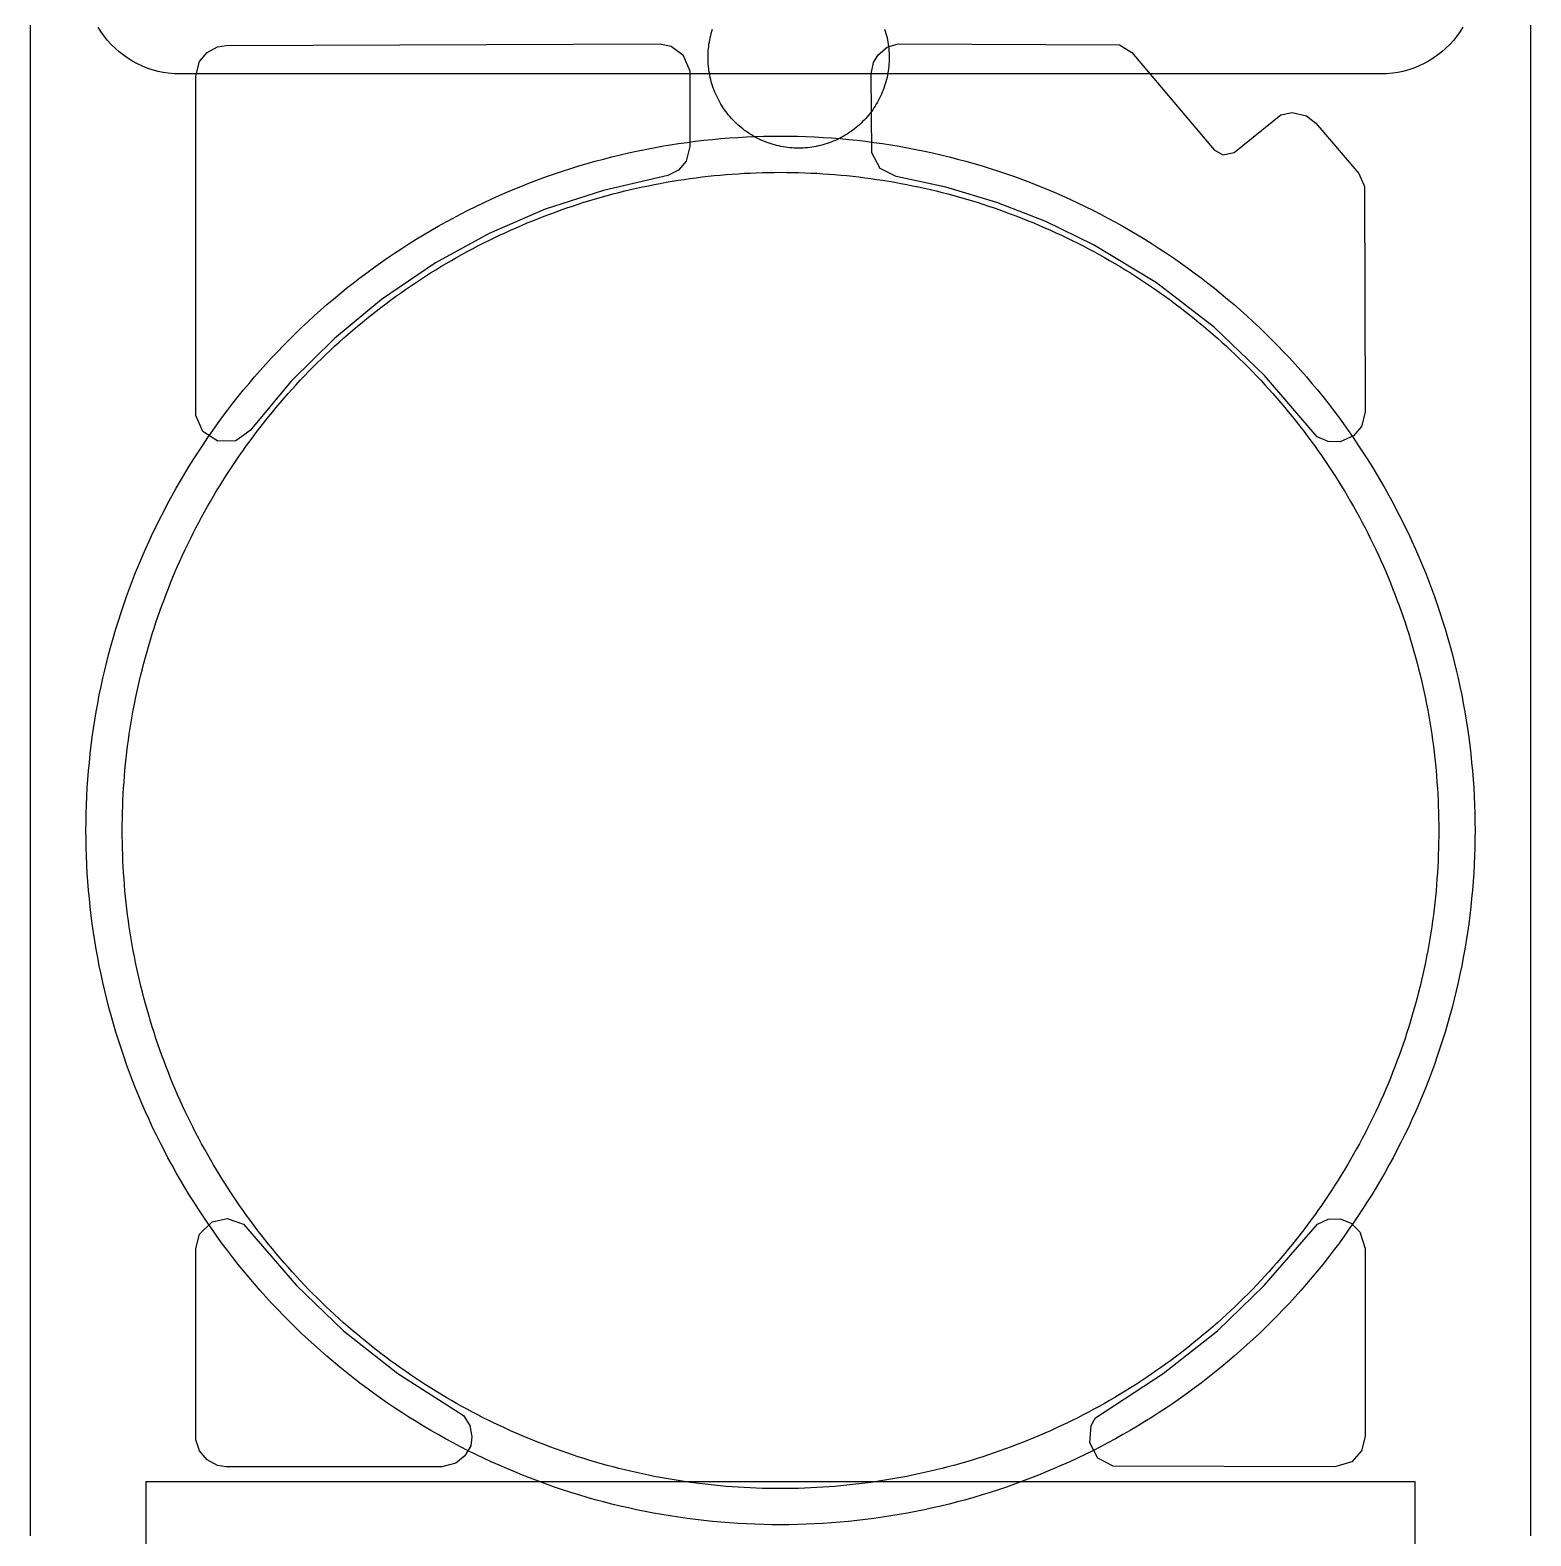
# Model space of a CAD drawing. Header units: millimetres. Extents: x -25 to 25, y -67 to 63.
# Drawn here: x -24.85 to 24.85, y -23.37 to 26.51 of the extents above; entities that cross this region are included whole.
import ezdxf

# ---------------------------------------------------------------- set-up
doc = ezdxf.new("R2010")
doc.units = ezdxf.units.MM
for name, color, linetype in [('KEEPOUT', 1, 'Continuous'), ('OPENINGS', 7, 'Continuous'), ('PANEL_OUTLINE', 7, 'Continuous'), ('POWER_LIGHT', 6, 'Continuous'), ('SEEN_THROUGH', 5, 'Continuous')]:
    doc.layers.add(name, color=color, linetype=linetype)

msp = doc.modelspace()

# ---------------------------------------------------------------- linework, layer by layer
at = {"layer": 'KEEPOUT'}
msp.add_lwpolyline([(22.593, 26.608), (22.504, 26.469), (22.384, 26.298), (22.284, 26.167), (22.173, 26.045), (22.025, 25.897), (21.903, 25.786), (21.772, 25.686), (21.601, 25.566), (21.462, 25.477), (21.316, 25.4), (21.126, 25.311), (20.971, 25.247), (20.811, 25.196), (20.609, 25.142), (20.447, 25.107), (20.282, 25.085), (20.074, 25.067), (19.91, 25.06), (-19.91, 25.06), (-20.074, 25.067), (-20.282, 25.085), (-20.447, 25.107), (-20.609, 25.142), (-20.811, 25.196), (-20.971, 25.247), (-21.126, 25.311), (-21.316, 25.4), (-21.462, 25.477), (-21.601, 25.566), (-21.772, 25.686), (-21.903, 25.786), (-22.025, 25.897), (-22.173, 26.045), (-22.284, 26.167), (-22.384, 26.298), (-22.504, 26.469), (-22.593, 26.608)], dxfattribs=at)
msp.add_lwpolyline([(22.972, -1.129), (22.957, -1.41), (22.938, -1.692), (22.915, -1.973), (22.889, -2.254), (22.86, -2.535), (22.827, -2.815), (22.791, -3.095), (22.751, -3.375), (22.708, -3.654), (22.661, -3.932), (22.611, -4.21), (22.558, -4.487), (22.501, -4.764), (22.441, -5.039), (22.378, -5.314), (22.311, -5.589), (22.24, -5.862), (22.167, -6.134), (22.09, -6.406), (22.01, -6.677), (21.926, -6.946), (21.839, -7.215), (21.749, -7.482), (21.656, -7.748), (21.559, -8.014), (21.459, -8.278), (21.356, -8.54), (21.249, -8.802), (21.14, -9.062), (21.027, -9.321), (20.911, -9.578), (20.792, -9.834), (20.67, -10.088), (20.544, -10.341), (20.416, -10.592), (20.284, -10.842), (20.15, -11.09), (20.012, -11.337), (19.871, -11.581), (19.728, -11.824), (19.581, -12.066), (19.432, -12.305), (19.279, -12.542), (19.124, -12.778), (18.966, -13.012), (18.804, -13.244), (18.641, -13.473), (18.474, -13.701), (18.304, -13.927), (18.132, -14.15), (17.957, -14.372), (17.779, -14.591), (17.599, -14.808), (17.416, -15.023), (17.23, -15.236), (17.042, -15.446), (16.851, -15.654), (16.658, -15.859), (16.462, -16.063), (16.263, -16.263), (16.063, -16.462), (15.859, -16.658), (15.654, -16.851), (15.446, -17.042), (15.236, -17.23), (15.023, -17.416), (14.808, -17.599), (14.591, -17.779), (14.372, -17.957), (14.15, -18.132), (13.927, -18.304), (13.701, -18.474), (13.473, -18.641), (13.244, -18.804), (13.012, -18.966), (12.778, -19.124), (12.542, -19.279), (12.305, -19.432), (12.066, -19.581), (11.824, -19.728), (11.581, -19.871), (11.337, -20.012), (11.09, -20.15), (10.842, -20.284), (10.592, -20.416), (10.341, -20.544), (10.088, -20.67), (9.834, -20.792), (9.578, -20.911), (9.321, -21.027), (9.062, -21.14), (8.802, -21.249), (8.54, -21.356), (8.278, -21.459), (8.014, -21.559), (7.748, -21.656), (7.482, -21.749), (7.215, -21.839), (6.946, -21.926), (6.677, -22.01), (6.406, -22.09), (6.134, -22.167), (5.862, -22.24), (5.589, -22.311), (5.314, -22.378), (5.039, -22.441), (4.764, -22.501), (4.487, -22.558), (4.21, -22.611), (3.932, -22.661), (3.654, -22.708), (3.375, -22.751), (3.095, -22.791), (2.815, -22.827), (2.535, -22.86), (2.254, -22.889), (1.973, -22.915), (1.692, -22.938), (1.41, -22.957), (1.129, -22.972), (0.847, -22.984), (0.564, -22.993), (0.282, -22.998), (0, -23), (-0.282, -22.998), (-0.564, -22.993), (-0.847, -22.984), (-1.129, -22.972), (-1.41, -22.957), (-1.692, -22.938), (-1.973, -22.915), (-2.254, -22.889), (-2.535, -22.86), (-2.815, -22.827), (-3.095, -22.791), (-3.375, -22.751), (-3.654, -22.708), (-3.932, -22.661), (-4.21, -22.611), (-4.487, -22.558), (-4.764, -22.501), (-5.039, -22.441), (-5.314, -22.378), (-5.589, -22.311), (-5.862, -22.24), (-6.134, -22.167), (-6.406, -22.09), (-6.677, -22.01), (-6.946, -21.926), (-7.215, -21.839), (-7.482, -21.749), (-7.748, -21.656), (-8.014, -21.559), (-8.278, -21.459), (-8.54, -21.356), (-8.802, -21.249), (-9.062, -21.14), (-9.321, -21.027), (-9.578, -20.911), (-9.834, -20.792), (-10.088, -20.67), (-10.341, -20.544), (-10.592, -20.416), (-10.842, -20.284), (-11.09, -20.15), (-11.337, -20.012), (-11.581, -19.871), (-11.824, -19.728), (-12.066, -19.581), (-12.305, -19.432), (-12.542, -19.279), (-12.778, -19.124), (-13.012, -18.966), (-13.244, -18.804), (-13.473, -18.641), (-13.701, -18.474), (-13.927, -18.304), (-14.15, -18.132), (-14.372, -17.957), (-14.591, -17.779), (-14.808, -17.599), (-15.023, -17.416), (-15.236, -17.23), (-15.446, -17.042), (-15.654, -16.851), (-15.859, -16.658), (-16.063, -16.462), (-16.263, -16.263), (-16.462, -16.063), (-16.658, -15.859), (-16.851, -15.654), (-17.042, -15.446), (-17.23, -15.236), (-17.416, -15.023), (-17.599, -14.808), (-17.779, -14.591), (-17.957, -14.372), (-18.132, -14.15), (-18.304, -13.927), (-18.474, -13.701), (-18.641, -13.473), (-18.804, -13.244), (-18.966, -13.012), (-19.124, -12.778), (-19.279, -12.542), (-19.432, -12.305), (-19.581, -12.066), (-19.728, -11.824), (-19.871, -11.581), (-20.012, -11.337), (-20.15, -11.09), (-20.284, -10.842), (-20.416, -10.592), (-20.544, -10.341), (-20.67, -10.088), (-20.792, -9.834), (-20.911, -9.578), (-21.027, -9.321), (-21.14, -9.062), (-21.249, -8.802), (-21.356, -8.54), (-21.459, -8.278), (-21.559, -8.014), (-21.656, -7.748), (-21.749, -7.482), (-21.839, -7.215), (-21.926, -6.946), (-22.01, -6.677), (-22.09, -6.406), (-22.167, -6.134), (-22.24, -5.862), (-22.311, -5.589), (-22.378, -5.314), (-22.441, -5.039), (-22.501, -4.764), (-22.558, -4.487), (-22.611, -4.21), (-22.661, -3.932), (-22.708, -3.654), (-22.751, -3.375), (-22.791, -3.095), (-22.827, -2.815), (-22.86, -2.535), (-22.889, -2.254), (-22.915, -1.973), (-22.938, -1.692), (-22.957, -1.41), (-22.972, -1.129), (-22.984, -0.847), (-22.993, -0.564), (-22.998, -0.282), (-23, 0), (-22.998, 0.282), (-22.993, 0.564), (-22.984, 0.847), (-22.972, 1.129), (-22.957, 1.41), (-22.938, 1.692), (-22.915, 1.973), (-22.889, 2.254), (-22.86, 2.535), (-22.827, 2.815), (-22.791, 3.095), (-22.751, 3.375), (-22.708, 3.654), (-22.661, 3.932), (-22.611, 4.21), (-22.558, 4.487), (-22.501, 4.764), (-22.441, 5.039), (-22.378, 5.314), (-22.311, 5.589), (-22.24, 5.862), (-22.167, 6.134), (-22.09, 6.406), (-22.01, 6.677), (-21.926, 6.946), (-21.839, 7.215), (-21.749, 7.482), (-21.656, 7.748), (-21.559, 8.014), (-21.459, 8.278), (-21.356, 8.54), (-21.249, 8.802), (-21.14, 9.062), (-21.027, 9.321), (-20.911, 9.578), (-20.792, 9.834), (-20.67, 10.088), (-20.544, 10.341), (-20.416, 10.592), (-20.284, 10.842), (-20.15, 11.09), (-20.012, 11.337), (-19.871, 11.581), (-19.728, 11.824), (-19.581, 12.066), (-19.432, 12.305), (-19.279, 12.542), (-19.124, 12.778), (-18.966, 13.012), (-18.804, 13.244), (-18.641, 13.473), (-18.474, 13.701), (-18.304, 13.927), (-18.132, 14.15), (-17.957, 14.372), (-17.779, 14.591), (-17.599, 14.808), (-17.416, 15.023), (-17.23, 15.236), (-17.042, 15.446), (-16.851, 15.654), (-16.658, 15.859), (-16.462, 16.063), (-16.263, 16.263), (-16.063, 16.462), (-15.859, 16.658), (-15.654, 16.851), (-15.446, 17.042), (-15.236, 17.23), (-15.023, 17.416), (-14.808, 17.599), (-14.591, 17.779), (-14.372, 17.957), (-14.15, 18.132), (-13.927, 18.304), (-13.701, 18.474), (-13.473, 18.641), (-13.244, 18.804), (-13.012, 18.966), (-12.778, 19.124), (-12.542, 19.279), (-12.305, 19.432), (-12.066, 19.581), (-11.824, 19.728), (-11.581, 19.871), (-11.337, 20.012), (-11.09, 20.15), (-10.842, 20.284), (-10.592, 20.416), (-10.341, 20.544), (-10.088, 20.67), (-9.834, 20.792), (-9.578, 20.911), (-9.321, 21.027), (-9.062, 21.14), (-8.802, 21.249), (-8.54, 21.356), (-8.278, 21.459), (-8.014, 21.559), (-7.748, 21.656), (-7.482, 21.749), (-7.215, 21.839), (-6.946, 21.926), (-6.677, 22.01), (-6.406, 22.09), (-6.134, 22.167), (-5.862, 22.24), (-5.589, 22.311), (-5.314, 22.378), (-5.039, 22.441), (-4.764, 22.501), (-4.487, 22.558), (-4.21, 22.611), (-3.932, 22.661), (-3.654, 22.708), (-3.375, 22.751), (-3.095, 22.791), (-2.815, 22.827), (-2.535, 22.86), (-2.254, 22.889), (-1.973, 22.915), (-1.692, 22.938), (-1.41, 22.957), (-1.129, 22.972), (-0.847, 22.984), (-0.564, 22.993), (-0.282, 22.998), (0, 23), (0.282, 22.998), (0.564, 22.993), (0.847, 22.984), (1.129, 22.972), (1.41, 22.957), (1.692, 22.938), (1.973, 22.915), (2.254, 22.889), (2.535, 22.86), (2.815, 22.827), (3.095, 22.791), (3.375, 22.751), (3.654, 22.708), (3.932, 22.661), (4.21, 22.611), (4.487, 22.558), (4.764, 22.501), (5.039, 22.441), (5.314, 22.378), (5.589, 22.311), (5.862, 22.24), (6.134, 22.167), (6.406, 22.09), (6.677, 22.01), (6.946, 21.926), (7.215, 21.839), (7.482, 21.749), (7.748, 21.656), (8.014, 21.559), (8.278, 21.459), (8.54, 21.356), (8.802, 21.249), (9.062, 21.14), (9.321, 21.027), (9.578, 20.911), (9.834, 20.792), (10.088, 20.67), (10.341, 20.544), (10.592, 20.416), (10.842, 20.284), (11.09, 20.15), (11.337, 20.012), (11.581, 19.871), (11.824, 19.728), (12.066, 19.581), (12.305, 19.432), (12.542, 19.279), (12.778, 19.124), (13.012, 18.966), (13.244, 18.804), (13.473, 18.641), (13.701, 18.474), (13.927, 18.304), (14.15, 18.132), (14.372, 17.957), (14.591, 17.779), (14.808, 17.599), (15.023, 17.416), (15.236, 17.23), (15.446, 17.042), (15.654, 16.851), (15.859, 16.658), (16.063, 16.462), (16.263, 16.263), (16.462, 16.063), (16.658, 15.859), (16.851, 15.654), (17.042, 15.446), (17.23, 15.236), (17.416, 15.023), (17.599, 14.808), (17.779, 14.591), (17.957, 14.372), (18.132, 14.15), (18.304, 13.927), (18.474, 13.701), (18.641, 13.473), (18.804, 13.244), (18.966, 13.012), (19.124, 12.778), (19.279, 12.542), (19.432, 12.305), (19.581, 12.066), (19.728, 11.824), (19.871, 11.581), (20.012, 11.337), (20.15, 11.09), (20.284, 10.842), (20.416, 10.592), (20.544, 10.341), (20.67, 10.088), (20.792, 9.834), (20.911, 9.578), (21.027, 9.321), (21.14, 9.062), (21.249, 8.802), (21.356, 8.54), (21.459, 8.278), (21.559, 8.014), (21.656, 7.748), (21.749, 7.482), (21.839, 7.215), (21.926, 6.946), (22.01, 6.677), (22.09, 6.406), (22.167, 6.134), (22.24, 5.862), (22.311, 5.589), (22.378, 5.314), (22.441, 5.039), (22.501, 4.764), (22.558, 4.487), (22.611, 4.21), (22.661, 3.932), (22.708, 3.654), (22.751, 3.375), (22.791, 3.095), (22.827, 2.815), (22.86, 2.535), (22.889, 2.254), (22.915, 1.973), (22.938, 1.692), (22.957, 1.41), (22.972, 1.129), (22.984, 0.847), (22.993, 0.564), (22.998, 0.282), (23, 0), (22.998, -0.282), (22.993, -0.564), (22.984, -0.847)], close=True, dxfattribs=at)
at = {"layer": 'OPENINGS'}
msp.add_lwpolyline([(21.8, 0), (21.799, -0.2), (21.796, -0.4), (21.792, -0.601), (21.785, -0.801), (21.777, -1.001), (21.767, -1.201), (21.755, -1.401), (21.741, -1.601), (21.726, -1.8), (21.708, -2), (21.689, -2.199), (21.668, -2.398), (21.645, -2.597), (21.62, -2.796), (21.593, -2.994), (21.565, -3.193), (21.535, -3.39), (21.503, -3.588), (21.469, -3.786), (21.433, -3.983), (21.396, -4.179), (21.356, -4.376), (21.315, -4.572), (21.272, -4.767), (21.228, -4.962), (21.181, -5.157), (21.133, -5.352), (21.083, -5.545), (21.031, -5.739), (20.977, -5.932), (20.922, -6.124), (20.865, -6.316), (20.806, -6.508), (20.745, -6.698), (20.683, -6.889), (20.619, -7.078), (20.553, -7.268), (20.485, -7.456), (20.416, -7.644), (20.345, -7.831), (20.272, -8.018), (20.198, -8.204), (20.121, -8.389), (20.043, -8.573), (19.964, -8.757), (19.883, -8.94), (19.8, -9.122), (19.715, -9.304), (19.629, -9.484), (19.541, -9.664), (19.451, -9.843), (19.36, -10.022), (19.267, -10.199), (19.173, -10.376), (19.076, -10.551), (18.979, -10.726), (18.879, -10.9), (18.778, -11.073), (18.676, -11.245), (18.572, -11.416), (18.466, -11.586), (18.359, -11.755), (18.25, -11.923), (18.14, -12.091), (18.028, -12.257), (17.915, -12.422), (17.8, -12.586), (17.684, -12.749), (17.566, -12.911), (17.446, -13.072), (17.326, -13.231), (17.203, -13.39), (17.08, -13.547), (16.954, -13.704), (16.828, -13.859), (16.7, -14.013), (16.57, -14.166), (16.44, -14.317), (16.307, -14.468), (16.174, -14.617), (16.039, -14.765), (15.902, -14.911), (15.765, -15.057), (15.626, -15.201), (15.486, -15.344), (15.344, -15.486), (15.201, -15.626), (15.057, -15.765), (14.911, -15.902), (14.765, -16.039), (14.617, -16.174), (14.468, -16.307), (14.317, -16.44), (14.166, -16.57), (14.013, -16.7), (13.859, -16.828), (13.704, -16.954), (13.547, -17.08), (13.39, -17.203), (13.231, -17.326), (13.072, -17.446), (12.911, -17.566), (12.749, -17.684), (12.586, -17.8), (12.422, -17.915), (12.257, -18.028), (12.091, -18.14), (11.923, -18.25), (11.755, -18.359), (11.586, -18.466), (11.416, -18.572), (11.245, -18.676), (11.073, -18.778), (10.9, -18.879), (10.726, -18.979), (10.551, -19.076), (10.376, -19.173), (10.199, -19.267), (10.022, -19.36), (9.843, -19.451), (9.664, -19.541), (9.484, -19.629), (9.304, -19.715), (9.122, -19.8), (8.94, -19.883), (8.757, -19.964), (8.573, -20.043), (8.389, -20.121), (8.204, -20.198), (8.018, -20.272), (7.831, -20.345), (7.644, -20.416), (7.456, -20.485), (7.268, -20.553), (7.078, -20.619), (6.889, -20.683), (6.698, -20.745), (6.508, -20.806), (6.316, -20.865), (6.124, -20.922), (5.932, -20.977), (5.739, -21.031), (5.545, -21.083), (5.352, -21.133), (5.157, -21.181), (4.962, -21.228), (4.767, -21.272), (4.572, -21.315), (4.376, -21.356), (4.179, -21.396), (3.983, -21.433), (3.786, -21.469), (3.588, -21.503), (3.39, -21.535), (3.193, -21.565), (2.994, -21.593), (2.796, -21.62), (2.597, -21.645), (2.398, -21.668), (2.199, -21.689), (2, -21.708), (1.8, -21.726), (1.601, -21.741), (1.401, -21.755), (1.201, -21.767), (1.001, -21.777), (0.801, -21.785), (0.601, -21.792), (0.4, -21.796), (0.2, -21.799), (0, -21.8), (-0.2, -21.799), (-0.4, -21.796), (-0.601, -21.792), (-0.801, -21.785), (-1.001, -21.777), (-1.201, -21.767), (-1.401, -21.755), (-1.601, -21.741), (-1.8, -21.726), (-2, -21.708), (-2.199, -21.689), (-2.398, -21.668), (-2.597, -21.645), (-2.796, -21.62), (-2.994, -21.593), (-3.193, -21.565), (-3.39, -21.535), (-3.588, -21.503), (-3.786, -21.469), (-3.983, -21.433), (-4.179, -21.396), (-4.376, -21.356), (-4.572, -21.315), (-4.767, -21.272), (-4.962, -21.228), (-5.157, -21.181), (-5.352, -21.133), (-5.545, -21.083), (-5.739, -21.031), (-5.932, -20.977), (-6.124, -20.922), (-6.316, -20.865), (-6.508, -20.806), (-6.698, -20.745), (-6.889, -20.683), (-7.078, -20.619), (-7.268, -20.553), (-7.456, -20.485), (-7.644, -20.416), (-7.831, -20.345), (-8.018, -20.272), (-8.204, -20.198), (-8.389, -20.121), (-8.573, -20.043), (-8.757, -19.964), (-8.94, -19.883), (-9.122, -19.8), (-9.304, -19.715), (-9.484, -19.629), (-9.664, -19.541), (-9.843, -19.451), (-10.022, -19.36), (-10.199, -19.267), (-10.376, -19.173), (-10.551, -19.076), (-10.726, -18.979), (-10.9, -18.879), (-11.073, -18.778), (-11.245, -18.676), (-11.416, -18.572), (-11.586, -18.466), (-11.755, -18.359), (-11.923, -18.25), (-12.091, -18.14), (-12.257, -18.028), (-12.422, -17.915), (-12.586, -17.8), (-12.749, -17.684), (-12.911, -17.566), (-13.072, -17.446), (-13.231, -17.326), (-13.39, -17.203), (-13.547, -17.08), (-13.704, -16.954), (-13.859, -16.828), (-14.013, -16.7), (-14.166, -16.57), (-14.317, -16.44), (-14.468, -16.307), (-14.617, -16.174), (-14.765, -16.039), (-14.911, -15.902), (-15.057, -15.765), (-15.201, -15.626), (-15.344, -15.486), (-15.486, -15.344), (-15.626, -15.201), (-15.765, -15.057), (-15.902, -14.911), (-16.039, -14.765), (-16.174, -14.617), (-16.307, -14.468), (-16.44, -14.317), (-16.57, -14.166), (-16.7, -14.013), (-16.828, -13.859), (-16.954, -13.704), (-17.08, -13.547), (-17.203, -13.39), (-17.326, -13.231), (-17.446, -13.072), (-17.566, -12.911), (-17.684, -12.749), (-17.8, -12.586), (-17.915, -12.422), (-18.028, -12.257), (-18.14, -12.091), (-18.25, -11.923), (-18.359, -11.755), (-18.466, -11.586), (-18.572, -11.416), (-18.676, -11.245), (-18.778, -11.073), (-18.879, -10.9), (-18.979, -10.726), (-19.076, -10.551), (-19.173, -10.376), (-19.267, -10.199), (-19.36, -10.022), (-19.451, -9.843), (-19.541, -9.664), (-19.629, -9.484), (-19.715, -9.304), (-19.8, -9.122), (-19.883, -8.94), (-19.964, -8.757), (-20.043, -8.573), (-20.121, -8.389), (-20.198, -8.204), (-20.272, -8.018), (-20.345, -7.831), (-20.416, -7.644), (-20.485, -7.456), (-20.553, -7.268), (-20.619, -7.078), (-20.683, -6.889), (-20.745, -6.698), (-20.806, -6.508), (-20.865, -6.316), (-20.922, -6.124), (-20.977, -5.932), (-21.031, -5.739), (-21.083, -5.545), (-21.133, -5.352), (-21.181, -5.157), (-21.228, -4.962), (-21.272, -4.767), (-21.315, -4.572), (-21.356, -4.376), (-21.396, -4.179), (-21.433, -3.983), (-21.469, -3.786), (-21.503, -3.588), (-21.535, -3.39), (-21.565, -3.193), (-21.593, -2.994), (-21.62, -2.796), (-21.645, -2.597), (-21.668, -2.398), (-21.689, -2.199), (-21.708, -2), (-21.726, -1.8), (-21.741, -1.601), (-21.755, -1.401), (-21.767, -1.201), (-21.777, -1.001), (-21.785, -0.801), (-21.792, -0.601), (-21.796, -0.4), (-21.799, -0.2), (-21.8, 0), (-21.799, 0.2), (-21.796, 0.4), (-21.792, 0.601), (-21.785, 0.801), (-21.777, 1.001), (-21.767, 1.201), (-21.755, 1.401), (-21.741, 1.601), (-21.726, 1.8), (-21.708, 2), (-21.689, 2.199), (-21.668, 2.398), (-21.645, 2.597), (-21.62, 2.796), (-21.593, 2.994), (-21.565, 3.193), (-21.535, 3.39), (-21.503, 3.588), (-21.469, 3.786), (-21.433, 3.983), (-21.396, 4.179), (-21.356, 4.376), (-21.315, 4.572), (-21.272, 4.767), (-21.228, 4.962), (-21.181, 5.157), (-21.133, 5.352), (-21.083, 5.545), (-21.031, 5.739), (-20.977, 5.932), (-20.922, 6.124), (-20.865, 6.316), (-20.806, 6.508), (-20.745, 6.698), (-20.683, 6.889), (-20.619, 7.078), (-20.553, 7.268), (-20.485, 7.456), (-20.416, 7.644), (-20.345, 7.831), (-20.272, 8.018), (-20.198, 8.204), (-20.121, 8.389), (-20.043, 8.573), (-19.964, 8.757), (-19.883, 8.94), (-19.8, 9.122), (-19.715, 9.304), (-19.629, 9.484), (-19.541, 9.664), (-19.451, 9.843), (-19.36, 10.022), (-19.267, 10.199), (-19.173, 10.376), (-19.076, 10.551), (-18.979, 10.726), (-18.879, 10.9), (-18.778, 11.073), (-18.676, 11.245), (-18.572, 11.416), (-18.466, 11.586), (-18.359, 11.755), (-18.25, 11.923), (-18.14, 12.091), (-18.028, 12.257), (-17.915, 12.422), (-17.8, 12.586), (-17.684, 12.749), (-17.566, 12.911), (-17.446, 13.072), (-17.326, 13.231), (-17.203, 13.39), (-17.08, 13.547), (-16.954, 13.704), (-16.828, 13.859), (-16.7, 14.013), (-16.57, 14.166), (-16.44, 14.317), (-16.307, 14.468), (-16.174, 14.617), (-16.039, 14.765), (-15.902, 14.911), (-15.765, 15.057), (-15.626, 15.201), (-15.486, 15.344), (-15.344, 15.486), (-15.201, 15.626), (-15.057, 15.765), (-14.911, 15.902), (-14.765, 16.039), (-14.617, 16.174), (-14.468, 16.307), (-14.317, 16.44), (-14.166, 16.57), (-14.013, 16.7), (-13.859, 16.828), (-13.704, 16.954), (-13.547, 17.08), (-13.39, 17.203), (-13.231, 17.326), (-13.072, 17.446), (-12.911, 17.566), (-12.749, 17.684), (-12.586, 17.8), (-12.422, 17.915), (-12.257, 18.028), (-12.091, 18.14), (-11.923, 18.25), (-11.755, 18.359), (-11.586, 18.466), (-11.416, 18.572), (-11.245, 18.676), (-11.073, 18.778), (-10.9, 18.879), (-10.726, 18.979), (-10.551, 19.076), (-10.376, 19.173), (-10.199, 19.267), (-10.022, 19.36), (-9.843, 19.451), (-9.664, 19.541), (-9.484, 19.629), (-9.304, 19.715), (-9.122, 19.8), (-8.94, 19.883), (-8.757, 19.964), (-8.573, 20.043), (-8.389, 20.121), (-8.204, 20.198), (-8.018, 20.272), (-7.831, 20.345), (-7.644, 20.416), (-7.456, 20.485), (-7.268, 20.553), (-7.078, 20.619), (-6.889, 20.683), (-6.698, 20.745), (-6.508, 20.806), (-6.316, 20.865), (-6.124, 20.922), (-5.932, 20.977), (-5.739, 21.031), (-5.545, 21.083), (-5.352, 21.133), (-5.157, 21.181), (-4.962, 21.228), (-4.767, 21.272), (-4.572, 21.315), (-4.376, 21.356), (-4.179, 21.396), (-3.983, 21.433), (-3.786, 21.469), (-3.588, 21.503), (-3.39, 21.535), (-3.193, 21.565), (-2.994, 21.593), (-2.796, 21.62), (-2.597, 21.645), (-2.398, 21.668), (-2.199, 21.689), (-2, 21.708), (-1.8, 21.726), (-1.601, 21.741), (-1.401, 21.755), (-1.201, 21.767), (-1.001, 21.777), (-0.801, 21.785), (-0.601, 21.792), (-0.4, 21.796), (-0.2, 21.799), (0, 21.8), (0.2, 21.799), (0.4, 21.796), (0.601, 21.792), (0.801, 21.785), (1.001, 21.777), (1.201, 21.767), (1.401, 21.755), (1.601, 21.741), (1.8, 21.726), (2, 21.708), (2.199, 21.689), (2.398, 21.668), (2.597, 21.645), (2.796, 21.62), (2.994, 21.593), (3.193, 21.565), (3.39, 21.535), (3.588, 21.503), (3.786, 21.469), (3.983, 21.433), (4.179, 21.396), (4.376, 21.356), (4.572, 21.315), (4.767, 21.272), (4.962, 21.228), (5.157, 21.181), (5.352, 21.133), (5.545, 21.083), (5.739, 21.031), (5.932, 20.977), (6.124, 20.922), (6.316, 20.865), (6.508, 20.806), (6.698, 20.745), (6.889, 20.683), (7.078, 20.619), (7.268, 20.553), (7.456, 20.485), (7.644, 20.416), (7.831, 20.345), (8.018, 20.272), (8.204, 20.198), (8.389, 20.121), (8.573, 20.043), (8.757, 19.964), (8.94, 19.883), (9.122, 19.8), (9.304, 19.715), (9.484, 19.629), (9.664, 19.541), (9.843, 19.451), (10.022, 19.36), (10.199, 19.267), (10.376, 19.173), (10.551, 19.076), (10.726, 18.979), (10.9, 18.879), (11.073, 18.778), (11.245, 18.676), (11.416, 18.572), (11.586, 18.466), (11.755, 18.359), (11.923, 18.25), (12.091, 18.14), (12.257, 18.028), (12.422, 17.915), (12.586, 17.8), (12.749, 17.684), (12.911, 17.566), (13.072, 17.446), (13.231, 17.326), (13.39, 17.203), (13.547, 17.08), (13.704, 16.954), (13.859, 16.828), (14.013, 16.7), (14.166, 16.57), (14.317, 16.44), (14.468, 16.307), (14.617, 16.174), (14.765, 16.039), (14.911, 15.902), (15.057, 15.765), (15.201, 15.626), (15.344, 15.486), (15.486, 15.344), (15.626, 15.201), (15.765, 15.057), (15.902, 14.911), (16.039, 14.765), (16.174, 14.617), (16.307, 14.468), (16.44, 14.317), (16.57, 14.166), (16.7, 14.013), (16.828, 13.859), (16.954, 13.704), (17.08, 13.547), (17.203, 13.39), (17.326, 13.231), (17.446, 13.072), (17.566, 12.911), (17.684, 12.749), (17.8, 12.586), (17.915, 12.422), (18.028, 12.257), (18.14, 12.091), (18.25, 11.923), (18.359, 11.755), (18.466, 11.586), (18.572, 11.416), (18.676, 11.245), (18.778, 11.073), (18.879, 10.9), (18.979, 10.726), (19.076, 10.551), (19.173, 10.376), (19.267, 10.199), (19.36, 10.022), (19.451, 9.843), (19.541, 9.664), (19.629, 9.484), (19.715, 9.304), (19.8, 9.122), (19.883, 8.94), (19.964, 8.757), (20.043, 8.573), (20.121, 8.389), (20.198, 8.204), (20.272, 8.018), (20.345, 7.831), (20.416, 7.644), (20.485, 7.456), (20.553, 7.268), (20.619, 7.078), (20.683, 6.889), (20.745, 6.698), (20.806, 6.508), (20.865, 6.316), (20.922, 6.124), (20.977, 5.932), (21.031, 5.739), (21.083, 5.545), (21.133, 5.352), (21.181, 5.157), (21.228, 4.962), (21.272, 4.767), (21.315, 4.572), (21.356, 4.376), (21.396, 4.179), (21.433, 3.983), (21.469, 3.786), (21.503, 3.588), (21.535, 3.39), (21.565, 3.193), (21.593, 2.994), (21.62, 2.796), (21.645, 2.597), (21.668, 2.398), (21.689, 2.199), (21.708, 2), (21.726, 1.8), (21.741, 1.601), (21.755, 1.401), (21.767, 1.201), (21.777, 1.001), (21.785, 0.801), (21.792, 0.601), (21.796, 0.4), (21.799, 0.2)], close=True, dxfattribs=at)
at = {"layer": 'PANEL_OUTLINE'}
for points in [[(-24.85, 26.673), (-24.85, 26.472), (-24.85, 26.272), (-24.85, 26.072), (-24.85, 25.872), (-24.85, 25.672), (-24.85, 25.472), (-24.85, 25.271), (-24.85, 25.071), (-24.85, 24.871), (-24.85, 24.671), (-24.85, 24.471), (-24.85, 24.271), (-24.85, 24.071), (-24.85, 23.87), (-24.85, 23.67), (-24.85, 23.47), (-24.85, 23.27), (-24.85, 23.07), (-24.85, 22.87), (-24.85, 22.669), (-24.85, 22.469), (-24.85, 22.269), (-24.85, 22.069), (-24.85, 21.869), (-24.85, 21.669), (-24.85, 21.468), (-24.85, 21.268), (-24.85, 21.068), (-24.85, 20.868), (-24.85, 20.668), (-24.85, 20.468), (-24.85, 20.268), (-24.85, 20.067), (-24.85, 19.867), (-24.85, 19.667), (-24.85, 19.467), (-24.85, 19.267), (-24.85, 19.067), (-24.85, 18.866), (-24.85, 18.666), (-24.85, 18.466), (-24.85, 18.266), (-24.85, 18.066), (-24.85, 17.866), (-24.85, 17.666), (-24.85, 17.465), (-24.85, 17.265), (-24.85, 17.065), (-24.85, 16.865), (-24.85, 16.665), (-24.85, 16.465), (-24.85, 16.264), (-24.85, 16.064), (-24.85, 15.864), (-24.85, 15.664), (-24.85, 15.464), (-24.85, 15.264), (-24.85, 15.063), (-24.85, 14.863), (-24.85, 14.663), (-24.85, 14.463), (-24.85, 14.263), (-24.85, 14.063), (-24.85, 13.863), (-24.85, 13.662), (-24.85, 13.462), (-24.85, 13.262), (-24.85, 13.062), (-24.85, 12.862), (-24.85, 12.662), (-24.85, 12.461), (-24.85, 12.261), (-24.85, 12.061), (-24.85, 11.861), (-24.85, 11.661), (-24.85, 11.461), (-24.85, 11.261), (-24.85, 11.06), (-24.85, 10.86), (-24.85, 10.66), (-24.85, 10.46), (-24.85, 10.26), (-24.85, 10.06), (-24.85, 9.859), (-24.85, 9.659), (-24.85, 9.459), (-24.85, 9.259), (-24.85, 9.059), (-24.85, 8.859), (-24.85, 8.658), (-24.85, 8.458), (-24.85, 8.258), (-24.85, 8.058), (-24.85, 7.858), (-24.85, 7.658), (-24.85, 7.458), (-24.85, 7.257), (-24.85, 7.057), (-24.85, 6.857), (-24.85, 6.657), (-24.85, 6.457), (-24.85, 6.257), (-24.85, 6.056), (-24.85, 5.856), (-24.85, 5.656), (-24.85, 5.456), (-24.85, 5.256), (-24.85, 5.056), (-24.85, 4.855), (-24.85, 4.655), (-24.85, 4.455), (-24.85, 4.255), (-24.85, 4.055), (-24.85, 3.855), (-24.85, 3.655), (-24.85, 3.454), (-24.85, 3.254), (-24.85, 3.054), (-24.85, 2.854), (-24.85, 2.654), (-24.85, 2.454), (-24.85, 2.253), (-24.85, 2.053), (-24.85, 1.853), (-24.85, 1.653), (-24.85, 1.453), (-24.85, 1.253), (-24.85, 1.053), (-24.85, 0.852), (-24.85, 0.652), (-24.85, 0.452), (-24.85, 0.252), (-24.85, 0.052), (-24.85, -0.148), (-24.85, -0.349), (-24.85, -0.549), (-24.85, -0.749), (-24.85, -0.949), (-24.85, -1.149), (-24.85, -1.349), (-24.85, -1.55), (-24.85, -1.75), (-24.85, -1.95), (-24.85, -2.15), (-24.85, -2.35), (-24.85, -2.55), (-24.85, -2.75), (-24.85, -2.951), (-24.85, -3.151), (-24.85, -3.351), (-24.85, -3.551), (-24.85, -3.751), (-24.85, -3.951), (-24.85, -4.152), (-24.85, -4.352), (-24.85, -4.552), (-24.85, -4.752), (-24.85, -4.952), (-24.85, -5.152), (-24.85, -5.353), (-24.85, -5.553), (-24.85, -5.753), (-24.85, -5.953), (-24.85, -6.153), (-24.85, -6.353), (-24.85, -6.553), (-24.85, -6.754), (-24.85, -6.954), (-24.85, -7.154), (-24.85, -7.354), (-24.85, -7.554), (-24.85, -7.754), (-24.85, -7.955), (-24.85, -8.155), (-24.85, -8.355), (-24.85, -8.555), (-24.85, -8.755), (-24.85, -8.955), (-24.85, -9.155), (-24.85, -9.356), (-24.85, -9.556), (-24.85, -9.756), (-24.85, -9.956), (-24.85, -10.156), (-24.85, -10.356), (-24.85, -10.557), (-24.85, -10.757), (-24.85, -10.957), (-24.85, -11.157), (-24.85, -11.357), (-24.85, -11.557), (-24.85, -11.758), (-24.85, -11.958), (-24.85, -12.158), (-24.85, -12.358), (-24.85, -12.558), (-24.85, -12.758), (-24.85, -12.958), (-24.85, -13.159), (-24.85, -13.359), (-24.85, -13.559), (-24.85, -13.759), (-24.85, -13.959), (-24.85, -14.159), (-24.85, -14.36), (-24.85, -14.56), (-24.85, -14.76), (-24.85, -14.96), (-24.85, -15.16), (-24.85, -15.36), (-24.85, -15.561), (-24.85, -15.761), (-24.85, -15.961), (-24.85, -16.161), (-24.85, -16.361), (-24.85, -16.561), (-24.85, -16.761), (-24.85, -16.962), (-24.85, -17.162), (-24.85, -17.362), (-24.85, -17.562), (-24.85, -17.762), (-24.85, -17.962), (-24.85, -18.163), (-24.85, -18.363), (-24.85, -18.563), (-24.85, -18.763), (-24.85, -18.963), (-24.85, -19.163), (-24.85, -19.363), (-24.85, -19.564), (-24.85, -19.764), (-24.85, -19.964), (-24.85, -20.164), (-24.85, -20.364), (-24.85, -20.564), (-24.85, -20.765), (-24.85, -20.965), (-24.85, -21.165), (-24.85, -21.365), (-24.85, -21.565), (-24.85, -21.765), (-24.85, -21.966), (-24.85, -22.166), (-24.85, -22.366), (-24.85, -22.566), (-24.85, -22.766), (-24.85, -22.966), (-24.85, -23.166), (-24.85, -23.367)], [(24.85, -23.367), (24.85, -23.166), (24.85, -22.966), (24.85, -22.766), (24.85, -22.566), (24.85, -22.366), (24.85, -22.166), (24.85, -21.966), (24.85, -21.765), (24.85, -21.565), (24.85, -21.365), (24.85, -21.165), (24.85, -20.965), (24.85, -20.765), (24.85, -20.564), (24.85, -20.364), (24.85, -20.164), (24.85, -19.964), (24.85, -19.764), (24.85, -19.564), (24.85, -19.363), (24.85, -19.163), (24.85, -18.963), (24.85, -18.763), (24.85, -18.563), (24.85, -18.363), (24.85, -18.163), (24.85, -17.962), (24.85, -17.762), (24.85, -17.562), (24.85, -17.362), (24.85, -17.162), (24.85, -16.962), (24.85, -16.761), (24.85, -16.561), (24.85, -16.361), (24.85, -16.161), (24.85, -15.961), (24.85, -15.761), (24.85, -15.561), (24.85, -15.36), (24.85, -15.16), (24.85, -14.96), (24.85, -14.76), (24.85, -14.56), (24.85, -14.36), (24.85, -14.159), (24.85, -13.959), (24.85, -13.759), (24.85, -13.559), (24.85, -13.359), (24.85, -13.159), (24.85, -12.958), (24.85, -12.758), (24.85, -12.558), (24.85, -12.358), (24.85, -12.158), (24.85, -11.958), (24.85, -11.758), (24.85, -11.557), (24.85, -11.357), (24.85, -11.157), (24.85, -10.957), (24.85, -10.757), (24.85, -10.557), (24.85, -10.356), (24.85, -10.156), (24.85, -9.956), (24.85, -9.756), (24.85, -9.556), (24.85, -9.356), (24.85, -9.155), (24.85, -8.955), (24.85, -8.755), (24.85, -8.555), (24.85, -8.355), (24.85, -8.155), (24.85, -7.955), (24.85, -7.754), (24.85, -7.554), (24.85, -7.354), (24.85, -7.154), (24.85, -6.954), (24.85, -6.754), (24.85, -6.553), (24.85, -6.353), (24.85, -6.153), (24.85, -5.953), (24.85, -5.753), (24.85, -5.553), (24.85, -5.353), (24.85, -5.152), (24.85, -4.952), (24.85, -4.752), (24.85, -4.552), (24.85, -4.352), (24.85, -4.152), (24.85, -3.951), (24.85, -3.751), (24.85, -3.551), (24.85, -3.351), (24.85, -3.151), (24.85, -2.951), (24.85, -2.75), (24.85, -2.55), (24.85, -2.35), (24.85, -2.15), (24.85, -1.95), (24.85, -1.75), (24.85, -1.55), (24.85, -1.349), (24.85, -1.149), (24.85, -0.949), (24.85, -0.749), (24.85, -0.549), (24.85, -0.349), (24.85, -0.148), (24.85, 0.052), (24.85, 0.252), (24.85, 0.452), (24.85, 0.652), (24.85, 0.852), (24.85, 1.053), (24.85, 1.253), (24.85, 1.453), (24.85, 1.653), (24.85, 1.853), (24.85, 2.053), (24.85, 2.253), (24.85, 2.454), (24.85, 2.654), (24.85, 2.854), (24.85, 3.054), (24.85, 3.254), (24.85, 3.454), (24.85, 3.655), (24.85, 3.855), (24.85, 4.055), (24.85, 4.255), (24.85, 4.455), (24.85, 4.655), (24.85, 4.855), (24.85, 5.056), (24.85, 5.256), (24.85, 5.456), (24.85, 5.656), (24.85, 5.856), (24.85, 6.056), (24.85, 6.257), (24.85, 6.457), (24.85, 6.657), (24.85, 6.857), (24.85, 7.057), (24.85, 7.257), (24.85, 7.458), (24.85, 7.658), (24.85, 7.858), (24.85, 8.058), (24.85, 8.258), (24.85, 8.458), (24.85, 8.658), (24.85, 8.859), (24.85, 9.059), (24.85, 9.259), (24.85, 9.459), (24.85, 9.659), (24.85, 9.859), (24.85, 10.06), (24.85, 10.26), (24.85, 10.46), (24.85, 10.66), (24.85, 10.86), (24.85, 11.06), (24.85, 11.261), (24.85, 11.461), (24.85, 11.661), (24.85, 11.861), (24.85, 12.061), (24.85, 12.261), (24.85, 12.461), (24.85, 12.662), (24.85, 12.862), (24.85, 13.062), (24.85, 13.262), (24.85, 13.462), (24.85, 13.662), (24.85, 13.863), (24.85, 14.063), (24.85, 14.263), (24.85, 14.463), (24.85, 14.663), (24.85, 14.863), (24.85, 15.063), (24.85, 15.264), (24.85, 15.464), (24.85, 15.664), (24.85, 15.864), (24.85, 16.064), (24.85, 16.264), (24.85, 16.465), (24.85, 16.665), (24.85, 16.865), (24.85, 17.065), (24.85, 17.265), (24.85, 17.465), (24.85, 17.666), (24.85, 17.866), (24.85, 18.066), (24.85, 18.266), (24.85, 18.466), (24.85, 18.666), (24.85, 18.866), (24.85, 19.067), (24.85, 19.267), (24.85, 19.467), (24.85, 19.667), (24.85, 19.867), (24.85, 20.067), (24.85, 20.268), (24.85, 20.468), (24.85, 20.668), (24.85, 20.868), (24.85, 21.068), (24.85, 21.268), (24.85, 21.468), (24.85, 21.669), (24.85, 21.869), (24.85, 22.069), (24.85, 22.269), (24.85, 22.469), (24.85, 22.669), (24.85, 22.87), (24.85, 23.07), (24.85, 23.27), (24.85, 23.47), (24.85, 23.67), (24.85, 23.87), (24.85, 24.071), (24.85, 24.271), (24.85, 24.471), (24.85, 24.671), (24.85, 24.871), (24.85, 25.071), (24.85, 25.271), (24.85, 25.472), (24.85, 25.672), (24.85, 25.872), (24.85, 26.072), (24.85, 26.272), (24.85, 26.472), (24.85, 26.673)]]:
    msp.add_lwpolyline(points, dxfattribs=at)
at = {"layer": 'POWER_LIGHT'}
msp.add_lwpolyline([(3.449, 26.541), (3.471, 26.471), (3.491, 26.4), (3.51, 26.329), (3.527, 26.257), (3.542, 26.185), (3.556, 26.113), (3.568, 26.04), (3.577, 25.967), (3.586, 25.894), (3.592, 25.821), (3.596, 25.747), (3.599, 25.674), (3.6, 25.6), (3.599, 25.526), (3.596, 25.453), (3.592, 25.379), (3.586, 25.306), (3.577, 25.233), (3.568, 25.16), (3.556, 25.087), (3.542, 25.015), (3.527, 24.943), (3.51, 24.871), (3.491, 24.8), (3.471, 24.729), (3.449, 24.659), (3.425, 24.589), (3.399, 24.52), (3.372, 24.452), (3.343, 24.384), (3.312, 24.317), (3.28, 24.251), (3.246, 24.186), (3.21, 24.121), (3.173, 24.058), (3.135, 23.995), (3.094, 23.933), (3.053, 23.873), (3.01, 23.813), (2.965, 23.754), (2.919, 23.697), (2.872, 23.64), (2.823, 23.585), (2.773, 23.531), (2.721, 23.479), (2.669, 23.427), (2.615, 23.377), (2.56, 23.328), (2.503, 23.281), (2.446, 23.235), (2.387, 23.19), (2.327, 23.147), (2.267, 23.106), (2.205, 23.065), (2.142, 23.027), (2.079, 22.99), (2.014, 22.954), (1.949, 22.92), (1.883, 22.888), (1.816, 22.857), (1.748, 22.828), (1.68, 22.801), (1.611, 22.775), (1.541, 22.751), (1.471, 22.729), (1.4, 22.709), (1.329, 22.69), (1.257, 22.673), (1.185, 22.658), (1.113, 22.644), (1.04, 22.632), (0.967, 22.623), (0.894, 22.614), (0.821, 22.608), (0.747, 22.604), (0.674, 22.601), (0.6, 22.6), (0.526, 22.601), (0.453, 22.604), (0.379, 22.608), (0.306, 22.614), (0.233, 22.623), (0.16, 22.632), (0.087, 22.644), (0.015, 22.658), (-0.057, 22.673), (-0.129, 22.69), (-0.2, 22.709), (-0.271, 22.729), (-0.341, 22.751), (-0.411, 22.775), (-0.48, 22.801), (-0.548, 22.828), (-0.616, 22.857), (-0.683, 22.888), (-0.749, 22.92), (-0.814, 22.954), (-0.879, 22.99), (-0.942, 23.027), (-1.005, 23.065), (-1.067, 23.106), (-1.127, 23.147), (-1.187, 23.19), (-1.246, 23.235), (-1.303, 23.281), (-1.36, 23.328), (-1.415, 23.377), (-1.469, 23.427), (-1.521, 23.479), (-1.573, 23.531), (-1.623, 23.585), (-1.672, 23.64), (-1.719, 23.697), (-1.765, 23.754), (-1.81, 23.813), (-1.853, 23.873), (-1.894, 23.933), (-1.935, 23.995), (-1.973, 24.058), (-2.01, 24.121), (-2.046, 24.186), (-2.08, 24.251), (-2.112, 24.317), (-2.143, 24.384), (-2.172, 24.452), (-2.199, 24.52), (-2.225, 24.589), (-2.249, 24.659), (-2.271, 24.729), (-2.291, 24.8), (-2.31, 24.871), (-2.327, 24.943), (-2.342, 25.015), (-2.356, 25.087), (-2.368, 25.16), (-2.377, 25.233), (-2.386, 25.306), (-2.392, 25.379), (-2.396, 25.453), (-2.399, 25.526), (-2.4, 25.6), (-2.399, 25.674), (-2.396, 25.747), (-2.392, 25.821), (-2.386, 25.894), (-2.377, 25.967), (-2.368, 26.04), (-2.356, 26.113), (-2.342, 26.185), (-2.327, 26.257), (-2.31, 26.329), (-2.291, 26.4), (-2.271, 26.471), (-2.249, 26.541)], dxfattribs=at)
at = {"layer": 'SEEN_THROUGH'}
for points in [[(-17.56, 13.25), (-18.04, 12.91), (-18.63, 12.89), (-19.13, 13.21), (-19.36, 13.75), (-19.36, 25), (-19.24, 25.47), (-18.99, 25.77), (-18.65, 25.96), (-18.36, 26), (-4, 26.06), (-3.62, 25.98), (-3.23, 25.69), (-3, 25.16), (-3, 22.65), (-3.12, 22.17), (-3.38, 21.87), (-3.73, 21.69), (-5.86, 21.2), (-7.79, 20.58), (-9.65, 19.77), (-11.42, 18.8), (-13.21, 17.59), (-14.77, 16.3), (-16.21, 14.88)], [(3.83, 21.66), (3.3, 21.93), (3.02, 22.45), (3, 25.06), (3.08, 25.44), (3.23, 25.69), (3.53, 25.94), (3.9, 26.06), (11.23, 26.02), (11.64, 25.77), (14.36, 22.54), (14.65, 22.38), (15.02, 22.46), (16.57, 23.7), (16.95, 23.78), (17.42, 23.67), (17.73, 23.43), (19.15, 21.76), (19.34, 21.33), (19.36, 13.85), (19.24, 13.38), (18.98, 13.07), (18.53, 12.87), (18.14, 12.88), (17.77, 13.04), (16.03, 15.07), (14.37, 16.66), (12.45, 18.14), (10.37, 19.4), (8.79, 20.17), (7.16, 20.8), (5.48, 21.31)], [(-19.36, -13.85), (-19.24, -13.37), (-18.82, -12.96), (-18.33, -12.85), (-17.78, -13.04), (-16.03, -15.07), (-14.47, -16.57), (-12.67, -17.99), (-10.5, -19.38), (-10.29, -19.71), (-10.22, -20.09), (-10.26, -20.38), (-10.45, -20.72), (-10.75, -20.96), (-11.22, -21.08), (-18.36, -21.08), (-18.65, -21.04), (-18.99, -20.85), (-19.24, -20.55), (-19.36, -20.18)], [(10.43, -19.46), (12.67, -17.99), (14.47, -16.57), (16.02, -15.07), (17.78, -13.04), (18.14, -12.88), (18.53, -12.87), (18.9, -13.01), (19.19, -13.29), (19.36, -13.85), (19.36, -20.08), (19.24, -20.55), (18.92, -20.91), (18.36, -21.08), (11.02, -21.06), (10.51, -20.79), (10.24, -20.28), (10.29, -19.71)], [(21.02, -48.8), (21.02, -21.58), (-21.02, -21.58), (-21.02, -48.8)]]:
    msp.add_lwpolyline(points, close=True, dxfattribs=at)

doc.saveas('drawing.dxf')
